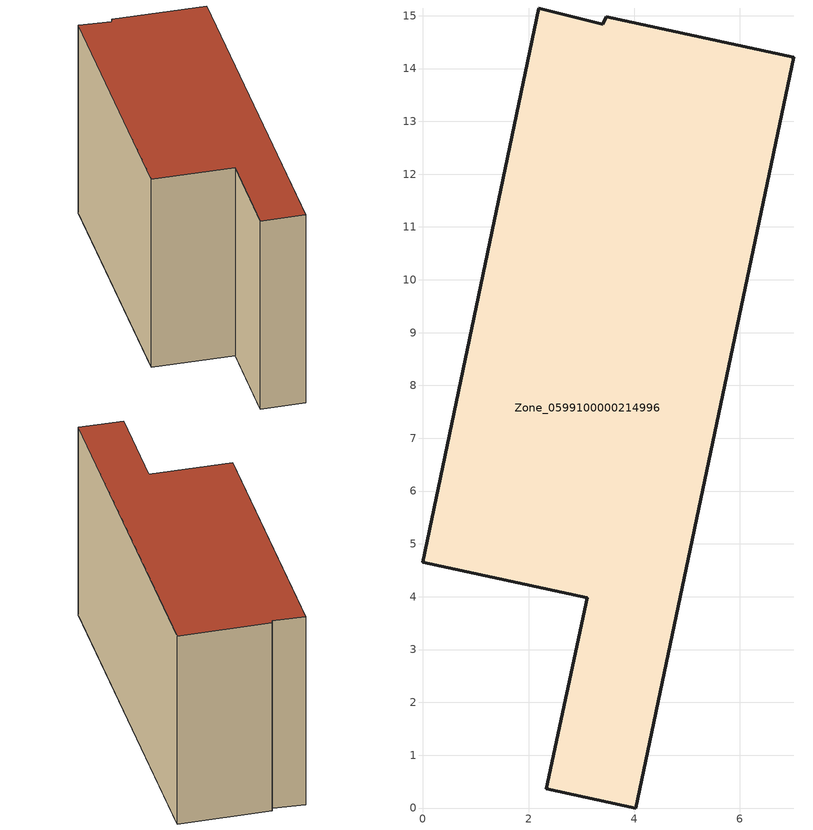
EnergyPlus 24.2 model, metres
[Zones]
Zone_0599100000214996
 floor ground (C_G): 3.48,14.98 7.02,14.22 4.03,0 2.34,0.36 3.11,3.98 0,4.65 2.2,15.15 3.41,14.84 z0
 wall outside (C_F): 3.11,3.98 2.34,0.36 4.03,0 7.02,14.22 3.48,14.98 3.41,14.84 2.2,15.15 0,4.65 3.11,3.98 z0:8.26
 roof outside (C_R): 7.02,14.22 3.48,14.98 3.41,14.84 2.2,15.15 0,4.65 3.11,3.98 2.34,0.36 4.03,0 z8.26
[BUILDING]
Pand.0599100000214996: North Axis=0; Terrain=City; Loads Convergence Tolerance Value=0.04; Temperature Convergence Tolerance Value=0.4; Solar Distribution=FullExterior; Maximum Number of Warmup Days=25; Minimum Number of Warmup Days=1
[Site:Location]
Rotterdam.The.Hague.AP_ZH_NLD Design_Conditions: Latitude=51.96; Longitude=4.45; Time Zone=1; Elevation=-4.5
[SITE:GROUNDTEMPERATURE:BUILDINGSURFACE]
18, 18, 18, 18, 18, 18, 18, 18, 18, 18, 18, 18
[MATERIAL] Thermal Absorptance=0.9; Solar Absorptance=0.7; Visible Absorptance=0.7
Name | Roughness | Thickness | Conductivity | Density | Specific Heat
G.TI.1975-1991 | MediumSmooth | 0.15 | 0.288461 | 540 | 1210
F.TI.1975-1991 | Rough | 0.3 | 0.230769 | 1920 | 840
R.TI.1975-1991 | MediumRough | 0.2 | 0.153846 | 1500 | 1000
[CONSTRUCTION]
C_G: G.TI.1975-1991
C_F: F.TI.1975-1991
C_R: R.TI.1975-1991
[ZONE]
Zone_0599100000214996: Type=1; Multiplier=1; Ceiling Height=Autocalculate; Volume=Autocalculate; Floor Area=autocalculate; Part of Total Floor Area=Yes
[ZONEINFILTRATION:DESIGNFLOWRATE]
Infil_Zone_0599100000214996: Zone or ZoneList or Space or SpaceList=Zone_0599100000214996; Schedule=AlwaysOn; Design Flow Rate Calculation Method=Flow/Area; Flow Rate per Floor Area=0.003; Constant Term Coefficient=1; Temperature Term Coefficient=0; Velocity Term Coefficient=0; Velocity Squared Term Coefficient=0
[HVACTEMPLATE:ZONE:IDEALLOADSAIRSYSTEM]
Zone_0599100000214996: Maximum Heating Supply Air Temperature=50; Minimum Cooling Supply Air Temperature=13; Maximum Heating Supply Air Humidity Ratio=0.0156; Minimum Cooling Supply Air Humidity Ratio=0.0077; Heating Limit=NoLimit; Cooling Limit=NoLimit; Dehumidification Control Type=ConstantSensibleHeatRatio; Cooling Sensible Heat Ratio=0.7; Dehumidification Setpoint=60; Humidification Control Type=None; Humidification Setpoint=30; Outdoor Air Method=None; Outdoor Air Flow Rate per Person=0.00944; Outdoor Air Flow Rate per Zone Floor Area=0; Outdoor Air Flow Rate per Zone=0; Demand Controlled Ventilation Type=None; Outdoor Air Economizer Type=NoEconomizer; Heat Recovery Type=None; Sensible Heat Recovery Effectiveness=0.7; Latent Heat Recovery Effectiveness=0.65
[ZONECONTROL:THERMOSTAT]
ThermostatControl_Zone_0599100000214996: Zone or ZoneList=Zone_0599100000214996; Control Type Schedule=DualSetpointControlType; Control 1=Thermostat_Zone_0599100000214996; Temperature Difference Between Cutout And Setpoint=0
[THERMOSTATSETPOINT:DUALSETPOINT]
Thermostat_Zone_0599100000214996: Heating Setpoint Temperature Schedule=HeatingSetpoint_Zone_0599100000214996; Cooling Setpoint Temperature Schedule=CoolingSetpoint_Zone_0599100000214996
[SCHEDULE:COMPACT]
HeatingSetpoint_Zone_0599100000214996: Through: 12/31, For: AllDays, Until: 24:00, 21
CoolingSetpoint_Zone_0599100000214996: Through: 12/31, For: AllDays, Until: 24:00, 24
DualSetpointControlType: Through: 12/31, For: AllDays, Until: 24:00, 4
AlwaysOn: Through: 12/31, For: AllDays, Until: 24:00, 1
